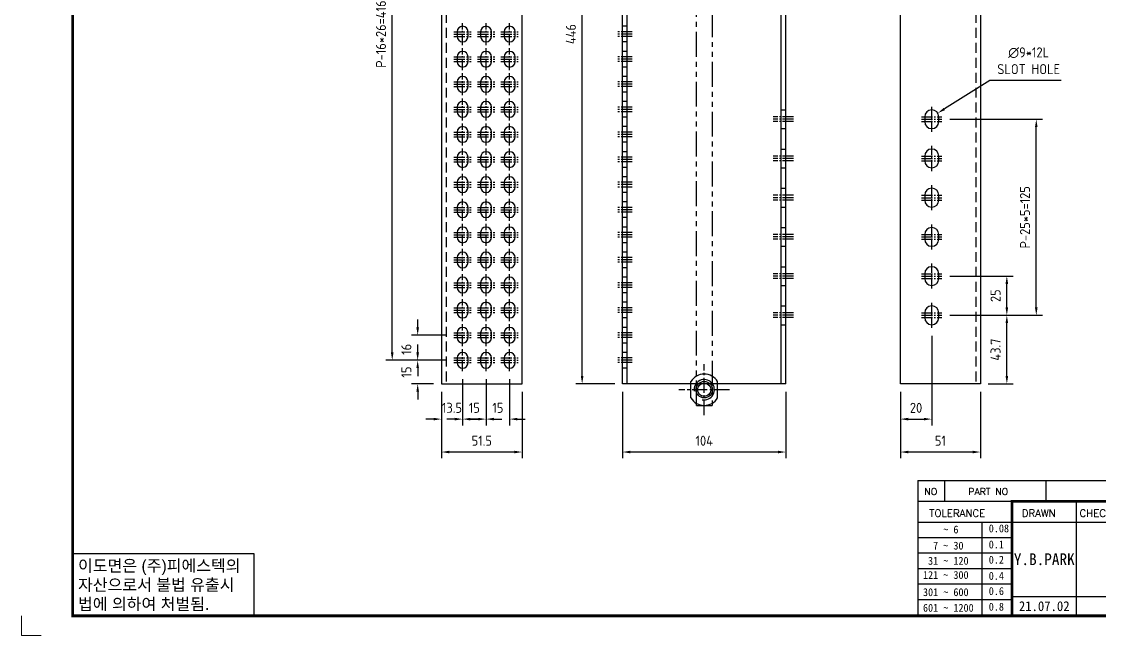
# Model space of a CAD drawing. Header units: millimetres. Extents: x 282 to 14566, y -4134 to 5341.
# Drawn here: x 9549 to 10236, y -365 to 27 of the extents above; entities that cross this region are included whole.
import ezdxf
from ezdxf.enums import TextEntityAlignment as Align

# ---------------------------------------------------------------- set-up
doc = ezdxf.new("R2010")
doc.units = ezdxf.units.MM
for name, pattern in [('CENTER1', [10, 7, -1, 1, -1]), ('CENTER2', [28.575, 19.05, -3.175, 3.175, -3.175]), ('HIDDEN', [9.525, 6.35, -3.175]), ('HIDDEN2', [4.7625, 3.175, -1.5875]), ('PHANTOM2', [31.75, 15.875, -3.175, 3.175, -3.175, 3.175, -3.175])]:
    doc.linetypes.add(name, pattern=pattern)
doc.layers.add('FORMAT-1', color=7, linetype='Continuous')
doc.styles.add('h1', font='')
doc.styles.add('HAN', font='')
doc.styles.add('RC', font='ROMANC.SHX')
doc.styles.get("Standard").update_dxf_attribs({"font": 'ISOCP.SHX', "bigfont": 'WHGTXT.SHX'})
doc.styles.get('h1').set_extended_font_data('New Gulim')
doc.styles.get('HAN').set_extended_font_data('GulimChe')
doc.dimstyles.new('PS-2', dxfattribs={"dimscale": 2, "dimtxt": 3.2, "dimasz": 2.5, "dimexe": 2, "dimexo": 2.5, "dimgap": 2, "dimtad": 1, "dimtoh": 1, "dimrnd": 0.05, "dimzin": 12, "dimdsep": 46, "dimtxsty": 'Standard', "dimcen": 0, "dimclrt": 2, "dimazin": 3, "dimtfac": 1, "dimtofl": 0, "dimtmove": 0, "dimatfit": 3, "dimfxl": 0, "dimtolj": 1, "dimtzin": 0, "dimarcsym": 0})

# ---------------------------------------------------------------- blocks, each defined once
blk = doc.blocks.new('*D1599')
at = {"color": 0, "lineweight": -2}
for p, q in [((9830.07, -201.35), (9830.07, -230.84)), ((9816.57, -209.35), (9816.57, -230.84)), ((9811.57, -226.84), (9806.57, -226.84)), ((9835.07, -226.84), (9840.07, -226.84))]:
    blk.add_line(p, q, dxfattribs=at)
at = {"color": 0}
for points in [[(9811.57, -226.01), (9811.57, -227.68), (9816.57, -226.84)], [(9835.07, -226.01), (9835.07, -227.68), (9830.07, -226.84)]]:
    blk.add_solid(points, dxfattribs=at)
at = {"layer": 'DEFPOINTS', "color": 0}
for p in [(9830.07, -196.35), (9816.57, -204.35), (9830.07, -226.84)]:
    blk.add_point(p, dxfattribs=at)
at = {"color": 2, "insert": (9823.32, -219.64), "char_height": 6.4, "attachment_point": 5}
blk.add_mtext('\\A1;13.5', dxfattribs=at)
blk = doc.blocks.new('*D1600')
at = {"color": 0, "lineweight": -2}
for p, q in [((9830.07, -201.35), (9830.07, -230.84)), ((9845.07, -201.35), (9845.07, -230.84)), ((9825.07, -226.84), (9820.07, -226.84)), ((9850.07, -226.84), (9855.07, -226.84))]:
    blk.add_line(p, q, dxfattribs=at)
at = {"color": 0}
for points in [[(9825.07, -226.01), (9825.07, -227.68), (9830.07, -226.84)], [(9850.07, -226.01), (9850.07, -227.68), (9845.07, -226.84)]]:
    blk.add_solid(points, dxfattribs=at)
at = {"layer": 'DEFPOINTS', "color": 0}
for p in [(9830.07, -196.35), (9845.07, -196.35), (9845.07, -226.84)]:
    blk.add_point(p, dxfattribs=at)
at = {"color": 2, "insert": (9837.57, -219.64), "char_height": 6.4, "attachment_point": 5}
blk.add_mtext('\\A1;15', dxfattribs=at)
blk = doc.blocks.new('*D1604')
at = {"color": 0, "lineweight": -2}
for p, q in [((9845.07, -201.35), (9845.07, -230.84)), ((9860.07, -201.35), (9860.07, -230.84)), ((9840.07, -226.84), (9835.07, -226.84)), ((9865.07, -226.84), (9870.07, -226.84))]:
    blk.add_line(p, q, dxfattribs=at)
at = {"color": 0}
for points in [[(9840.07, -226.01), (9840.07, -227.68), (9845.07, -226.84)], [(9865.07, -226.01), (9865.07, -227.68), (9860.07, -226.84)]]:
    blk.add_solid(points, dxfattribs=at)
at = {"layer": 'DEFPOINTS', "color": 0}
for p in [(9845.07, -196.35), (9860.07, -196.35), (9860.07, -226.84)]:
    blk.add_point(p, dxfattribs=at)
at = {"color": 2, "insert": (9852.57, -219.64), "char_height": 6.4, "attachment_point": 5}
blk.add_mtext('\\A1;15', dxfattribs=at)
blk = doc.blocks.new('*D1605')
at = {"color": 0, "lineweight": -2}
for p, q in [((9816.57, -209.35), (9816.57, -251.83)), ((9868.07, -209.35), (9868.07, -251.83)), ((9863.07, -247.83), (9821.57, -247.83))]:
    blk.add_line(p, q, dxfattribs=at)
at = {"color": 0}
for points in [[(9821.57, -246.99), (9821.57, -248.66), (9816.57, -247.83)], [(9863.07, -246.99), (9863.07, -248.66), (9868.07, -247.83)]]:
    blk.add_solid(points, dxfattribs=at)
at = {"layer": 'DEFPOINTS', "color": 0}
for p in [(9816.57, -204.35), (9868.07, -204.35), (9816.57, -247.83)]:
    blk.add_point(p, dxfattribs=at)
at = {"color": 2, "insert": (9842.32, -240.63), "char_height": 6.4, "attachment_point": 5}
blk.add_mtext('\\A1;51.5', dxfattribs=at)
blk = doc.blocks.new('*D1606')
at = {"color": 0, "lineweight": -2}
for p, q in [((9801.47, -184.35), (9801.47, -179.35)), ((9819.57, -189.35), (9797.47, -189.35)), ((9811.57, -204.35), (9797.47, -204.35)), ((9801.47, -209.35), (9801.47, -214.35))]:
    blk.add_line(p, q, dxfattribs=at)
at = {"color": 0}
for points in [[(9800.63, -184.35), (9802.3, -184.35), (9801.47, -189.35)], [(9800.63, -209.35), (9802.3, -209.35), (9801.47, -204.35)]]:
    blk.add_solid(points, dxfattribs=at)
at = {"layer": 'DEFPOINTS', "color": 0}
for p in [(9801.47, -189.35), (9824.57, -189.35), (9816.57, -204.35)]:
    blk.add_point(p, dxfattribs=at)
at = {"color": 2, "insert": (9794.27, -196.85), "char_height": 6.4, "attachment_point": 5, "rotation": 90}
blk.add_mtext('\\A1;15', dxfattribs=at)
blk = doc.blocks.new('*D1607')
at = {"color": 0, "lineweight": -2}
for p, q in [((9801.47, -168.35), (9801.47, -163.35)), ((9819.57, -173.35), (9797.47, -173.35)), ((9819.57, -189.35), (9797.47, -189.35)), ((9801.47, -194.35), (9801.47, -199.35))]:
    blk.add_line(p, q, dxfattribs=at)
at = {"color": 0}
for points in [[(9800.63, -168.35), (9802.3, -168.35), (9801.47, -173.35)], [(9800.63, -194.35), (9802.3, -194.35), (9801.47, -189.35)]]:
    blk.add_solid(points, dxfattribs=at)
at = {"layer": 'DEFPOINTS', "color": 0}
for p in [(9801.47, -173.35), (9824.57, -173.35), (9824.57, -189.35)]:
    blk.add_point(p, dxfattribs=at)
at = {"color": 2, "insert": (9794.27, -182.35), "char_height": 6.4, "attachment_point": 5, "rotation": 90}
blk.add_mtext('\\A1;16', dxfattribs=at)
blk = doc.blocks.new('*D1608')
at = {"color": 0, "lineweight": -2}
for p, q in [((9819.57, 226.65), (9781.25, 226.65)), ((9785.25, -184.35), (9785.25, 221.65)), ((9819.57, -189.35), (9781.25, -189.35))]:
    blk.add_line(p, q, dxfattribs=at)
at = {"color": 0}
for points in [[(9784.42, 221.65), (9786.09, 221.65), (9785.25, 226.65)], [(9784.42, -184.35), (9786.09, -184.35), (9785.25, -189.35)]]:
    blk.add_solid(points, dxfattribs=at)
at = {"layer": 'DEFPOINTS', "color": 0}
for p in [(9785.25, 226.65), (9824.57, 226.65), (9824.57, -189.35)]:
    blk.add_point(p, dxfattribs=at)
at = {"color": 2, "insert": (9778.05, 18.65), "char_height": 6.4, "attachment_point": 5, "rotation": 90}
blk.add_mtext('\\A1;P-16*26=416', dxfattribs=at)
blk = doc.blocks.new('*D1590')
at = {"color": 0, "lineweight": -2}
for p, q in [((9927.08, 241.65), (9902.28, 241.65)), ((9906.28, -199.35), (9906.28, 236.65)), ((9927.08, -204.35), (9902.28, -204.35))]:
    blk.add_line(p, q, dxfattribs=at)
at = {"color": 0}
for points in [[(9905.45, 236.65), (9907.12, 236.65), (9906.28, 241.65)], [(9905.45, -199.35), (9907.12, -199.35), (9906.28, -204.35)]]:
    blk.add_solid(points, dxfattribs=at)
at = {"layer": 'DEFPOINTS', "color": 0}
for p in [(9906.28, 241.65), (9932.08, 241.65), (9932.08, -204.35)]:
    blk.add_point(p, dxfattribs=at)
at = {"color": 2, "insert": (9899.08, 18.65), "char_height": 6.4, "attachment_point": 5, "rotation": 90}
blk.add_mtext('\\A1;446', dxfattribs=at)
blk = doc.blocks.new('*D1591')
at = {"color": 0, "lineweight": -2}
for p, q in [((9932.08, -209.35), (9932.08, -251.83)), ((10036.08, -209.35), (10036.08, -251.83)), ((10031.08, -247.83), (9937.08, -247.83))]:
    blk.add_line(p, q, dxfattribs=at)
at = {"color": 0}
for points in [[(9937.08, -246.99), (9937.08, -248.66), (9932.08, -247.83)], [(10031.08, -246.99), (10031.08, -248.66), (10036.08, -247.83)]]:
    blk.add_solid(points, dxfattribs=at)
at = {"layer": 'DEFPOINTS', "color": 0}
for p in [(9932.08, -204.35), (10036.08, -204.35), (9932.08, -247.83)]:
    blk.add_point(p, dxfattribs=at)
at = {"color": 2, "insert": (9984.08, -240.63), "char_height": 6.4, "attachment_point": 5}
blk.add_mtext('\\A1;104', dxfattribs=at)
blk = doc.blocks.new('*D1592')
at = {"color": 0, "lineweight": -2}
for p, q in [((10129.1, -173.65), (10129.1, -230.84)), ((10109.1, -209.35), (10109.1, -230.84)), ((10114.1, -226.84), (10124.1, -226.84))]:
    blk.add_line(p, q, dxfattribs=at)
at = {"color": 0}
for points in [[(10114.1, -226.01), (10114.1, -227.68), (10109.1, -226.84)], [(10124.1, -226.01), (10124.1, -227.68), (10129.1, -226.84)]]:
    blk.add_solid(points, dxfattribs=at)
at = {"layer": 'DEFPOINTS', "color": 0}
for p in [(10129.1, -168.65), (10109.1, -204.35), (10129.1, -226.84)]:
    blk.add_point(p, dxfattribs=at)
at = {"color": 2, "insert": (10119.1, -219.64), "char_height": 6.4, "attachment_point": 5}
blk.add_mtext('\\A1;20', dxfattribs=at)
blk = doc.blocks.new('*D1593')
at = {"color": 0, "lineweight": -2}
for p, q in [((10109.1, -209.35), (10109.1, -251.83)), ((10160.1, -209.35), (10160.1, -251.83)), ((10155.1, -247.83), (10114.1, -247.83))]:
    blk.add_line(p, q, dxfattribs=at)
at = {"color": 0}
for points in [[(10114.1, -246.99), (10114.1, -248.66), (10109.1, -247.83)], [(10155.1, -246.99), (10155.1, -248.66), (10160.1, -247.83)]]:
    blk.add_solid(points, dxfattribs=at)
at = {"layer": 'DEFPOINTS', "color": 0}
for p in [(10109.1, -204.35), (10160.1, -204.35), (10109.1, -247.83)]:
    blk.add_point(p, dxfattribs=at)
at = {"color": 2, "insert": (10134.6, -240.63), "char_height": 6.4, "attachment_point": 5}
blk.add_mtext('\\A1;51', dxfattribs=at)
blk = doc.blocks.new('*D1594')
at = {"color": 0, "lineweight": -2}
for p, q in [((10140.6, -160.65), (10180.96, -160.65)), ((10176.96, -199.35), (10176.96, -165.65)), ((10165.1, -204.35), (10180.96, -204.35))]:
    blk.add_line(p, q, dxfattribs=at)
at = {"color": 0}
for points in [[(10176.12, -165.65), (10177.79, -165.65), (10176.96, -160.65)], [(10176.12, -199.35), (10177.79, -199.35), (10176.96, -204.35)]]:
    blk.add_solid(points, dxfattribs=at)
at = {"layer": 'DEFPOINTS', "color": 0}
for p in [(10135.6, -160.65), (10176.96, -160.65), (10160.1, -204.35)]:
    blk.add_point(p, dxfattribs=at)
at = {"color": 2, "insert": (10169.76, -182.5), "char_height": 6.4, "attachment_point": 5, "rotation": 90}
blk.add_mtext('\\A1;43.7', dxfattribs=at)
blk = doc.blocks.new('*D1595')
at = {"color": 0, "lineweight": -2}
for p, q in [((10140.6, -135.65), (10180.96, -135.65)), ((10176.96, -155.65), (10176.96, -140.65)), ((10140.6, -160.65), (10180.96, -160.65))]:
    blk.add_line(p, q, dxfattribs=at)
at = {"color": 0}
for points in [[(10176.12, -140.65), (10177.79, -140.65), (10176.96, -135.65)], [(10176.12, -155.65), (10177.79, -155.65), (10176.96, -160.65)]]:
    blk.add_solid(points, dxfattribs=at)
at = {"layer": 'DEFPOINTS', "color": 0}
for p in [(10135.6, -135.65), (10176.96, -135.65), (10135.6, -160.65)]:
    blk.add_point(p, dxfattribs=at)
at = {"color": 2, "insert": (10169.75, -148.15), "char_height": 6.4, "attachment_point": 5, "rotation": 90}
blk.add_mtext('\\A1;25', dxfattribs=at)
blk = doc.blocks.new('*D1596')
at = {"color": 0, "lineweight": -2}
for p, q in [((10140.6, -35.65), (10199.72, -35.65)), ((10195.72, -155.65), (10195.72, -40.65)), ((10140.6, -160.65), (10199.72, -160.65))]:
    blk.add_line(p, q, dxfattribs=at)
at = {"color": 0}
for points in [[(10194.89, -40.65), (10196.55, -40.65), (10195.72, -35.65)], [(10194.89, -155.65), (10196.55, -155.65), (10195.72, -160.65)]]:
    blk.add_solid(points, dxfattribs=at)
at = {"layer": 'DEFPOINTS', "color": 0}
for p in [(10135.6, -35.65), (10195.72, -35.65), (10135.6, -160.65)]:
    blk.add_point(p, dxfattribs=at)
at = {"color": 2, "insert": (10188.52, -98.15), "char_height": 6.4, "attachment_point": 5, "rotation": 90}
blk.add_mtext('\\A1;P-25*5=125', dxfattribs=at)
blk = doc.blocks.new('*D1598')
at = {"color": 0, "lineweight": -2}
for p, q in [((10166.1, -10.9), (10137.14, -29.09)), ((10211.61, -10.9), (10166.1, -10.9))]:
    blk.add_line(p, q, dxfattribs=at)
at = {"color": 0}
blk.add_solid([(10136.7, -28.39), (10137.58, -29.8), (10132.91, -31.75)], dxfattribs=at)
at = {"layer": 'DEFPOINTS', "color": 0}
for p in [(10132.91, -31.75), (10125.29, -36.54)]:
    blk.add_point(p, dxfattribs=at)
at = {"color": 2, "insert": (10190.85, 1.64), "char_height": 6.4, "attachment_point": 5}
blk.add_mtext('\\A1;∅9*12L\\PSLOT HOLE', dxfattribs=at)
blk = doc.blocks.new('A$C32CE337D')
at = {"color": 1, "linetype": 'CENTER2', "ltscale": 0.5}
for p, q in [((-49.51, -8.44), (-49.51, 24)), ((-33.29, 7.78), (-65.73, 7.78))]:
    blk.add_line(p, q, dxfattribs=at)
at = {"color": 1}
for p, q in [((-58.01, 2.51), (-58.01, 13.05)), ((-41.01, 2.51), (-41.01, 13.05))]:
    blk.add_line(p, q, dxfattribs=at)
at = {"color": 3}
blk.add_circle((-49.51, 7.78), 5.25, dxfattribs=at)
at = {"color": 1}
blk.add_circle((-49.51, 7.78), 4.25, dxfattribs=at)
for start, end in [(31.78833, 148.21167), (211.78833, 328.21167)]:
    blk.add_arc((-49.51, 7.78), 10, start, end, dxfattribs=at)
blk.add_arc((-49.51, 7.78), 6.5, 258.38511, 188.78804)
blk = doc.blocks.new('t3')
for p, q in [((0, 15.88), (46.25, 15.88)), ((0, 15.88), (0, 0)), ((46.25, 15.88), (46.25, 0)), ((0, 0), (46.25, 0))]:
    blk.add_line(p, q)
at = {"color": 1, "style": 'h1'}
for s, p in [('이도면은 (주)피에스텍의', (1.4, 11.29)), ('자산으로서 불법 유출시', (1.4, 6.41)), ('법에 의하여 처벌됨.', (1.4, 1.52))]:
    blk.add_text(s, height=3, dxfattribs=at).set_placement(p)
blk = doc.blocks.new('format-3')
at = {"color": 180}
for p, q in [((228.5, 39.49), (228.5, 5)), ((228.5, 39.49), (414.5, 39.49)), ((235.29, 39.49), (235.29, 34.21)), ((261.24, 34.21), (261.24, 39.49)), ((228.5, 34.21), (252.48, 34.21)), ((268.96, 5), (268.96, 34.21)), ((228.5, 28.93), (252.48, 28.93)), ((244.89, 5.23), (244.89, 28.93)), ((252.48, 28.93), (414.5, 28.93)), ((228.5, 24.98), (252.48, 24.98)), ((228.5, 21.03), (252.48, 21.03)), ((228.5, 17.08), (252.48, 17.08)), ((228.5, 13.13), (252.48, 13.13)), ((228.5, 9.18), (252.48, 9.18)), ((252.48, 9.95), (301.94, 9.95))]:
    blk.add_line(p, q, dxfattribs=at)
at = {"color": 3, "lineweight": 9}
for p in [(0, 5), (5, 0)]:
    blk.add_line(p, (0, 0), dxfattribs=at)
at = {"const_width": 0.7}
blk.add_lwpolyline([(252.48, 5), (252.48, 34.21), (414.5, 34.21)], dxfattribs=at)
at = {"layer": 'FORMAT-1', "const_width": 0.7}
blk.add_lwpolyline([(13, 5), (13, 286.3), (414.5, 286.3), (414.5, 5)], close=True, dxfattribs=at)
blk.add_blockref('t3', (13, 5))
at = {"color": 2}
for s, height, style, p in [('NO', 1.742, 'RC', (230.16, 35.83)), ('PART NO', 1.742, 'RC', (241.36, 35.83)), (' TOLERANCE', 1.9, 'RC', (230.11, 30.22)), ('DRAWN', 1.9, 'RC', (255, 30.22)), ('CHECKED', 1.9, 'RC', (269.71, 30.22)), ('    ~ 6', 2, 'HAN', (229.8, 26.03)), ('0.08', 2, 'HAN', (246.57, 26.31)), ('  7 ~ 30', 2, 'HAN', (229.8, 21.91)), ('0.1', 2, 'HAN', (246.57, 22.2)), (' 31 ~ 120', 2, 'HAN', (229.8, 18.04)), ('0.2', 2, 'HAN', (246.57, 18.32)), ('121 ~ 300', 2, 'HAN', (229.8, 14.42)), ('0.4', 2, 'HAN', (246.57, 14.2)), ('301 ~ 600', 2, 'HAN', (229.8, 10.04)), ('0.6', 2, 'HAN', (246.57, 10.32)), ('0.8', 2, 'HAN', (246.57, 6.33)), ('601 ~ 1200', 2, 'HAN', (229.8, 6.05))]:
    blk.add_text(s, height=height, dxfattribs=dict(at, style=style)).set_placement(p)
at = {"style": 'HAN'}
for tag, height, p in [('MODEL-NAME', 3, (386.1, 31.53)), ('SCALE', 2.7, (320.81, 26.29)), ('PART-NAME', 3, (386.1, 26.29)), ('PART-NO', 3, (386.1, 21.01)), ('DRA-BY', 3, (260.72, 19.44)), ('CH-BY', 3, (277.21, 19.44)), ('APP-BY', 3, (293.7, 19.44)), ('관련업체', 3, (333.52, 9.26)), ('DRA-DATE', 2.5, (260.72, 7.47)), ('CH-DATE', 2.5, (277.21, 7.47)), ('APP-DATE', 2.5, (293.7, 7.47))]:
    blk.add_attdef(tag, text='', height=height, dxfattribs=at).set_placement(p, align=Align.MIDDLE_CENTER)

msp = doc.modelspace()

# ---------------------------------------------------------------- linework, layer by layer
at = {"linetype": 'PHANTOM2'}
for p, q in [((9979.081, -218.096), (9979.081, 254.904)), ((9989.081, 254.904), (9989.081, -218.096)), ((9979.081, -218.096), (9989.081, -218.096))]:
    msp.add_line(p, q, dxfattribs=at)
at = {"color": 2, "linetype": 'HIDDEN'}
for p, q in [((9819.567, 241.654), (9819.567, -204.346)), ((10157.096, 241.654), (10157.096, -204.346))]:
    msp.add_line(p, q, dxfattribs=at)
at = {"color": 1}
for p, q in [((9935.081, -204.346), (9935.081, 241.654)), ((10033.081, -204.346), (10033.081, 241.654))]:
    msp.add_line(p, q, dxfattribs=at)
at = {"color": 1, "linetype": 'CENTER1'}
for p, q in [((9830.067, 11.654), (9830.067, 25.654)), ((9845.067, 11.654), (9845.067, 25.654)), ((9860.067, 11.654), (9860.067, 25.654)), ((9824.567, 20.154), (9835.567, 20.154)), ((9824.567, 18.654), (9835.567, 18.654)), ((9824.567, 17.154), (9835.567, 17.154)), ((9839.567, 20.154), (9850.567, 20.154)), ((9839.567, 18.654), (9850.567, 18.654)), ((9839.567, 17.154), (9850.567, 17.154)), ((9854.567, 20.154), (9865.567, 20.154)), ((9854.567, 18.654), (9865.567, 18.654)), ((9854.567, 17.154), (9865.567, 17.154)), ((9938.081, 20.154), (9929.081, 20.154)), ((9938.081, 18.654), (9929.081, 18.654)), ((9938.081, 17.154), (9929.081, 17.154)), ((9830.067, -4.346), (9830.067, 9.654)), ((9845.067, -4.346), (9845.067, 9.654)), ((9860.067, -4.346), (9860.067, 9.654)), ((9824.567, 4.154), (9835.567, 4.154)), ((9824.567, 2.654), (9835.567, 2.654)), ((9824.567, 1.154), (9835.567, 1.154)), ((9839.567, 4.154), (9850.567, 4.154)), ((9839.567, 2.654), (9850.567, 2.654)), ((9839.567, 1.154), (9850.567, 1.154)), ((9854.567, 4.154), (9865.567, 4.154)), ((9854.567, 2.654), (9865.567, 2.654)), ((9854.567, 1.154), (9865.567, 1.154)), ((9938.081, 4.154), (9929.081, 4.154)), ((9938.081, 2.654), (9929.081, 2.654)), ((9938.081, 1.154), (9929.081, 1.154)), ((9830.067, -20.346), (9830.067, -6.346)), ((9845.067, -20.346), (9845.067, -6.346)), ((9860.067, -20.346), (9860.067, -6.346)), ((9824.567, -11.846), (9835.567, -11.846)), ((9824.567, -13.346), (9835.567, -13.346)), ((9839.567, -11.846), (9850.567, -11.846)), ((9839.567, -13.346), (9850.567, -13.346)), ((9854.567, -11.846), (9865.567, -11.846)), ((9854.567, -13.346), (9865.567, -13.346)), ((9938.081, -11.846), (9929.081, -11.846)), ((9938.081, -13.346), (9929.081, -13.346)), ((9824.567, -14.846), (9835.567, -14.846)), ((9839.567, -14.846), (9850.567, -14.846)), ((9854.567, -14.846), (9865.567, -14.846)), ((9938.081, -14.846), (9929.081, -14.846)), ((9830.067, -36.346), (9830.067, -22.346)), ((9845.067, -36.346), (9845.067, -22.346)), ((9860.067, -36.346), (9860.067, -22.346)), ((9824.567, -27.846), (9835.567, -27.846)), ((9824.567, -29.346), (9835.567, -29.346)), ((9824.567, -30.846), (9835.567, -30.846)), ((9839.567, -27.846), (9850.567, -27.846)), ((9839.567, -29.346), (9850.567, -29.346)), ((9839.567, -30.846), (9850.567, -30.846)), ((9854.567, -27.846), (9865.567, -27.846)), ((9854.567, -29.346), (9865.567, -29.346)), ((9854.567, -30.846), (9865.567, -30.846)), ((9938.081, -27.846), (9929.081, -27.846)), ((9938.081, -29.346), (9929.081, -29.346)), ((9938.081, -30.846), (9929.081, -30.846)), ((10041.081, -34.146), (10028.081, -34.146)), ((10122.596, -34.146), (10135.596, -34.146)), ((10129.096, -43.646), (10129.096, -27.646)), ((9830.067, -52.346), (9830.067, -38.346)), ((9845.067, -52.346), (9845.067, -38.346)), ((9860.067, -52.346), (9860.067, -38.346)), ((10041.081, -35.646), (10028.081, -35.646)), ((10041.081, -37.146), (10028.081, -37.146)), ((10122.596, -35.646), (10135.596, -35.646)), ((10122.596, -37.146), (10135.596, -37.146)), ((9824.567, -43.846), (9835.567, -43.846)), ((9824.567, -45.346), (9835.567, -45.346)), ((9824.567, -46.846), (9835.567, -46.846)), ((9839.567, -43.846), (9850.567, -43.846)), ((9839.567, -45.346), (9850.567, -45.346)), ((9839.567, -46.846), (9850.567, -46.846)), ((9854.567, -43.846), (9865.567, -43.846)), ((9854.567, -45.346), (9865.567, -45.346)), ((9854.567, -46.846), (9865.567, -46.846)), ((9938.081, -43.846), (9929.081, -43.846)), ((9938.081, -45.346), (9929.081, -45.346)), ((9938.081, -46.846), (9929.081, -46.846)), ((9830.067, -68.346), (9830.067, -54.346)), ((9845.067, -68.346), (9845.067, -54.346)), ((9860.067, -68.346), (9860.067, -54.346)), ((10129.096, -68.646), (10129.096, -52.646)), ((9824.567, -59.846), (9835.567, -59.846)), ((9824.567, -61.346), (9835.567, -61.346)), ((9839.567, -59.846), (9850.567, -59.846)), ((9839.567, -61.346), (9850.567, -61.346)), ((9854.567, -59.846), (9865.567, -59.846)), ((9854.567, -61.346), (9865.567, -61.346)), ((9938.081, -59.846), (9929.081, -59.846)), ((9938.081, -61.346), (9929.081, -61.346)), ((10041.081, -59.146), (10028.081, -59.146)), ((10041.081, -60.646), (10028.081, -60.646)), ((10122.596, -59.146), (10135.596, -59.146)), ((10122.596, -60.646), (10135.596, -60.646)), ((9824.567, -62.846), (9835.567, -62.846)), ((9839.567, -62.846), (9850.567, -62.846)), ((9854.567, -62.846), (9865.567, -62.846)), ((9938.081, -62.846), (9929.081, -62.846)), ((10041.081, -62.146), (10028.081, -62.146)), ((10122.596, -62.146), (10135.596, -62.146)), ((9830.067, -84.346), (9830.067, -70.346)), ((9845.067, -84.346), (9845.067, -70.346)), ((9860.067, -84.346), (9860.067, -70.346)), ((9824.567, -75.846), (9835.567, -75.846)), ((9824.567, -77.346), (9835.567, -77.346)), ((9824.567, -78.846), (9835.567, -78.846)), ((9839.567, -75.846), (9850.567, -75.846)), ((9839.567, -77.346), (9850.567, -77.346)), ((9839.567, -78.846), (9850.567, -78.846)), ((9854.567, -75.846), (9865.567, -75.846)), ((9854.567, -77.346), (9865.567, -77.346)), ((9854.567, -78.846), (9865.567, -78.846)), ((9938.081, -75.846), (9929.081, -75.846)), ((9938.081, -77.346), (9929.081, -77.346)), ((9938.081, -78.846), (9929.081, -78.846)), ((10129.096, -93.646), (10129.096, -77.646)), ((9830.067, -100.346), (9830.067, -86.346)), ((9845.067, -100.346), (9845.067, -86.346)), ((9860.067, -100.346), (9860.067, -86.346)), ((10041.081, -84.146), (10028.081, -84.146)), ((10041.081, -85.646), (10028.081, -85.646)), ((10041.081, -87.146), (10028.081, -87.146)), ((10122.596, -84.146), (10135.596, -84.146)), ((10122.596, -85.646), (10135.596, -85.646)), ((10122.596, -87.146), (10135.596, -87.146)), ((9824.567, -91.846), (9835.567, -91.846)), ((9824.567, -93.346), (9835.567, -93.346)), ((9824.567, -94.846), (9835.567, -94.846)), ((9839.567, -91.846), (9850.567, -91.846)), ((9839.567, -93.346), (9850.567, -93.346)), ((9839.567, -94.846), (9850.567, -94.846)), ((9854.567, -91.846), (9865.567, -91.846)), ((9854.567, -93.346), (9865.567, -93.346)), ((9854.567, -94.846), (9865.567, -94.846)), ((9938.081, -91.846), (9929.081, -91.846)), ((9938.081, -93.346), (9929.081, -93.346)), ((9938.081, -94.846), (9929.081, -94.846)), ((9830.067, -116.346), (9830.067, -102.346)), ((9845.067, -116.346), (9845.067, -102.346)), ((9860.067, -116.346), (9860.067, -102.346)), ((10129.096, -118.646), (10129.096, -102.646)), ((9824.567, -107.846), (9835.567, -107.846)), ((9824.567, -109.346), (9835.567, -109.346)), ((9839.567, -107.846), (9850.567, -107.846)), ((9839.567, -109.346), (9850.567, -109.346)), ((9854.567, -107.846), (9865.567, -107.846)), ((9854.567, -109.346), (9865.567, -109.346)), ((9938.081, -107.846), (9929.081, -107.846)), ((9938.081, -109.346), (9929.081, -109.346)), ((10041.081, -109.146), (10028.081, -109.146)), ((10122.596, -109.146), (10135.596, -109.146)), ((9824.567, -110.846), (9835.567, -110.846)), ((9839.567, -110.846), (9850.567, -110.846)), ((9854.567, -110.846), (9865.567, -110.846)), ((9938.081, -110.846), (9929.081, -110.846)), ((10041.081, -110.646), (10028.081, -110.646)), ((10041.081, -112.146), (10028.081, -112.146)), ((10122.596, -110.646), (10135.596, -110.646)), ((10122.596, -112.146), (10135.596, -112.146)), ((9830.067, -132.346), (9830.067, -118.346)), ((9845.067, -132.346), (9845.067, -118.346)), ((9860.067, -132.346), (9860.067, -118.346)), ((9824.567, -123.846), (9835.567, -123.846)), ((9824.567, -125.346), (9835.567, -125.346)), ((9824.567, -126.846), (9835.567, -126.846)), ((9839.567, -123.846), (9850.567, -123.846)), ((9839.567, -125.346), (9850.567, -125.346)), ((9839.567, -126.846), (9850.567, -126.846)), ((9854.567, -123.846), (9865.567, -123.846)), ((9854.567, -125.346), (9865.567, -125.346)), ((9854.567, -126.846), (9865.567, -126.846)), ((9938.081, -123.846), (9929.081, -123.846)), ((9938.081, -125.346), (9929.081, -125.346)), ((9938.081, -126.846), (9929.081, -126.846)), ((10129.096, -143.646), (10129.096, -127.646)), ((9830.067, -148.346), (9830.067, -134.346)), ((9845.067, -148.346), (9845.067, -134.346)), ((9860.067, -148.346), (9860.067, -134.346)), ((10041.081, -134.146), (10028.081, -134.146)), ((10041.081, -135.646), (10028.081, -135.646)), ((10041.081, -137.146), (10028.081, -137.146)), ((10122.596, -134.146), (10135.596, -134.146)), ((10122.596, -135.646), (10135.596, -135.646)), ((10122.596, -137.146), (10135.596, -137.146)), ((9824.567, -139.846), (9835.567, -139.846)), ((9824.567, -141.346), (9835.567, -141.346)), ((9824.567, -142.846), (9835.567, -142.846)), ((9839.567, -139.846), (9850.567, -139.846)), ((9839.567, -141.346), (9850.567, -141.346)), ((9839.567, -142.846), (9850.567, -142.846)), ((9854.567, -139.846), (9865.567, -139.846)), ((9854.567, -141.346), (9865.567, -141.346)), ((9854.567, -142.846), (9865.567, -142.846)), ((9938.081, -139.846), (9929.081, -139.846)), ((9938.081, -141.346), (9929.081, -141.346)), ((9938.081, -142.846), (9929.081, -142.846)), ((9830.067, -164.346), (9830.067, -150.346)), ((9845.067, -164.346), (9845.067, -150.346)), ((9860.067, -164.346), (9860.067, -150.346)), ((9824.567, -155.846), (9835.567, -155.846)), ((9824.567, -157.346), (9835.567, -157.346)), ((9839.567, -155.846), (9850.567, -155.846)), ((9839.567, -157.346), (9850.567, -157.346)), ((9854.567, -155.846), (9865.567, -155.846)), ((9854.567, -157.346), (9865.567, -157.346)), ((9938.081, -155.846), (9929.081, -155.846)), ((9938.081, -157.346), (9929.081, -157.346)), ((10129.096, -168.646), (10129.096, -152.646)), ((9824.567, -158.846), (9835.567, -158.846)), ((9839.567, -158.846), (9850.567, -158.846)), ((9854.567, -158.846), (9865.567, -158.846)), ((9938.081, -158.846), (9929.081, -158.846)), ((10041.081, -159.146), (10028.081, -159.146)), ((10041.081, -160.646), (10028.081, -160.646)), ((10041.081, -162.146), (10028.081, -162.146)), ((10122.596, -159.146), (10135.596, -159.146)), ((10122.596, -160.646), (10135.596, -160.646)), ((10122.596, -162.146), (10135.596, -162.146)), ((9830.067, -180.346), (9830.067, -166.346)), ((9845.067, -180.346), (9845.067, -166.346)), ((9860.067, -180.346), (9860.067, -166.346)), ((9824.567, -171.846), (9835.567, -171.846)), ((9824.567, -173.346), (9835.567, -173.346)), ((9824.567, -174.846), (9835.567, -174.846)), ((9839.567, -171.846), (9850.567, -171.846)), ((9839.567, -173.346), (9850.567, -173.346)), ((9839.567, -174.846), (9850.567, -174.846)), ((9854.567, -171.846), (9865.567, -171.846)), ((9854.567, -173.346), (9865.567, -173.346)), ((9854.567, -174.846), (9865.567, -174.846)), ((9938.081, -171.846), (9929.081, -171.846)), ((9938.081, -173.346), (9929.081, -173.346)), ((9938.081, -174.846), (9929.081, -174.846)), ((9830.067, -196.346), (9830.067, -182.346)), ((9845.067, -196.346), (9845.067, -182.346)), ((9860.067, -196.346), (9860.067, -182.346)), ((9824.567, -187.846), (9835.567, -187.846)), ((9824.567, -189.346), (9835.567, -189.346)), ((9824.567, -190.846), (9835.567, -190.846)), ((9839.567, -187.846), (9850.567, -187.846)), ((9839.567, -189.346), (9850.567, -189.346)), ((9839.567, -190.846), (9850.567, -190.846)), ((9854.567, -187.846), (9865.567, -187.846)), ((9854.567, -189.346), (9865.567, -189.346)), ((9854.567, -190.846), (9865.567, -190.846)), ((9938.081, -187.846), (9929.081, -187.846)), ((9938.081, -189.346), (9929.081, -189.346)), ((9938.081, -190.846), (9929.081, -190.846))]:
    msp.add_line(p, q, dxfattribs=at)
at = {"color": 2, "linetype": 'HIDDEN2'}
for p, q in [((9935.081, 23.654), (9932.081, 23.654)), ((9935.081, 13.654), (9932.081, 13.654)), ((9935.081, 7.654), (9932.081, 7.654)), ((9935.081, -2.346), (9932.081, -2.346)), ((9935.081, -8.346), (9932.081, -8.346)), ((9935.081, -18.346), (9932.081, -18.346)), ((9935.081, -24.346), (9932.081, -24.346)), ((9935.081, -34.346), (9932.081, -34.346)), ((10033.081, -29.646), (10036.081, -29.646)), ((9935.081, -40.346), (9932.081, -40.346)), ((10033.081, -41.646), (10036.081, -41.646)), ((9935.081, -50.346), (9932.081, -50.346)), ((10033.081, -54.646), (10036.081, -54.646)), ((9935.081, -56.346), (9932.081, -56.346)), ((9935.081, -66.346), (9932.081, -66.346)), ((10033.081, -66.646), (10036.081, -66.646)), ((9935.081, -72.346), (9932.081, -72.346)), ((9935.081, -82.346), (9932.081, -82.346)), ((10033.081, -79.646), (10036.081, -79.646)), ((9935.081, -88.346), (9932.081, -88.346)), ((10033.081, -91.646), (10036.081, -91.646)), ((9935.081, -98.346), (9932.081, -98.346)), ((9935.081, -104.346), (9932.081, -104.346)), ((10033.081, -104.646), (10036.081, -104.646)), ((9935.081, -114.346), (9932.081, -114.346)), ((10033.081, -116.646), (10036.081, -116.646)), ((9935.081, -120.346), (9932.081, -120.346)), ((9935.081, -130.346), (9932.081, -130.346)), ((10033.081, -129.646), (10036.081, -129.646)), ((9935.081, -136.346), (9932.081, -136.346)), ((10033.081, -141.646), (10036.081, -141.646)), ((9935.081, -146.346), (9932.081, -146.346)), ((9935.081, -152.346), (9932.081, -152.346)), ((10033.081, -154.646), (10036.081, -154.646)), ((9935.081, -162.346), (9932.081, -162.346)), ((9935.081, -168.346), (9932.081, -168.346)), ((10033.081, -166.646), (10036.081, -166.646)), ((9935.081, -178.346), (9932.081, -178.346)), ((9935.081, -184.346), (9932.081, -184.346)), ((9935.081, -194.346), (9932.081, -194.346))]:
    msp.add_line(p, q, dxfattribs=at)
at = {"color": 1}
for points in [[(9868.067, 241.654), (9816.567, 241.654), (9816.567, -204.346), (9868.067, -204.346)], [(10109.096, 241.654), (10160.096, 241.654), (10160.096, -204.346), (10109.096, -204.346)]]:
    msp.add_lwpolyline(points, close=True, dxfattribs=at)
for points in [[(10036.081, -204.346), (9932.081, -204.346), (9932.081, 241.654), (10036.081, 241.654)], [(10036.081, -204.346), (10036.081, 241.654)]]:
    msp.add_lwpolyline(points, dxfattribs=at)
for points in [[(9833.567, 17.154), (9833.567, 20.154, 1), (9826.567, 20.154), (9826.567, 17.154, 1)], [(9848.567, 17.154), (9848.567, 20.154, 1), (9841.567, 20.154), (9841.567, 17.154, 1)], [(9863.567, 17.154), (9863.567, 20.154, 1), (9856.567, 20.154), (9856.567, 17.154, 1)], [(9833.567, 1.154), (9833.567, 4.154, 1), (9826.567, 4.154), (9826.567, 1.154, 1)], [(9848.567, 1.154), (9848.567, 4.154, 1), (9841.567, 4.154), (9841.567, 1.154, 1)], [(9863.567, 1.154), (9863.567, 4.154, 1), (9856.567, 4.154), (9856.567, 1.154, 1)], [(9833.567, -14.846), (9833.567, -11.846, 1), (9826.567, -11.846), (9826.567, -14.846, 1)], [(9848.567, -14.846), (9848.567, -11.846, 1), (9841.567, -11.846), (9841.567, -14.846, 1)], [(9863.567, -14.846), (9863.567, -11.846, 1), (9856.567, -11.846), (9856.567, -14.846, 1)], [(9833.567, -30.846), (9833.567, -27.846, 1), (9826.567, -27.846), (9826.567, -30.846, 1)], [(9848.567, -30.846), (9848.567, -27.846, 1), (9841.567, -27.846), (9841.567, -30.846, 1)], [(9863.567, -30.846), (9863.567, -27.846, 1), (9856.567, -27.846), (9856.567, -30.846, 1)], [(10124.596, -34.146), (10124.596, -37.146, 1), (10133.596, -37.146), (10133.596, -34.146, 1)], [(9833.567, -46.846), (9833.567, -43.846, 1), (9826.567, -43.846), (9826.567, -46.846, 1)], [(9848.567, -46.846), (9848.567, -43.846, 1), (9841.567, -43.846), (9841.567, -46.846, 1)], [(9863.567, -46.846), (9863.567, -43.846, 1), (9856.567, -43.846), (9856.567, -46.846, 1)], [(10124.596, -59.146), (10124.596, -62.146, 1), (10133.596, -62.146), (10133.596, -59.146, 1)], [(9833.567, -62.846), (9833.567, -59.846, 1), (9826.567, -59.846), (9826.567, -62.846, 1)], [(9848.567, -62.846), (9848.567, -59.846, 1), (9841.567, -59.846), (9841.567, -62.846, 1)], [(9863.567, -62.846), (9863.567, -59.846, 1), (9856.567, -59.846), (9856.567, -62.846, 1)], [(9833.567, -78.846), (9833.567, -75.846, 1), (9826.567, -75.846), (9826.567, -78.846, 1)], [(9848.567, -78.846), (9848.567, -75.846, 1), (9841.567, -75.846), (9841.567, -78.846, 1)], [(9863.567, -78.846), (9863.567, -75.846, 1), (9856.567, -75.846), (9856.567, -78.846, 1)], [(10124.596, -84.146), (10124.596, -87.146, 1), (10133.596, -87.146), (10133.596, -84.146, 1)], [(9833.567, -94.846), (9833.567, -91.846, 1), (9826.567, -91.846), (9826.567, -94.846, 1)], [(9848.567, -94.846), (9848.567, -91.846, 1), (9841.567, -91.846), (9841.567, -94.846, 1)], [(9863.567, -94.846), (9863.567, -91.846, 1), (9856.567, -91.846), (9856.567, -94.846, 1)], [(9833.567, -110.846), (9833.567, -107.846, 1), (9826.567, -107.846), (9826.567, -110.846, 1)], [(9848.567, -110.846), (9848.567, -107.846, 1), (9841.567, -107.846), (9841.567, -110.846, 1)], [(9863.567, -110.846), (9863.567, -107.846, 1), (9856.567, -107.846), (9856.567, -110.846, 1)], [(10124.596, -109.146), (10124.596, -112.146, 1), (10133.596, -112.146), (10133.596, -109.146, 1)], [(9833.567, -126.846), (9833.567, -123.846, 1), (9826.567, -123.846), (9826.567, -126.846, 1)], [(9848.567, -126.846), (9848.567, -123.846, 1), (9841.567, -123.846), (9841.567, -126.846, 1)], [(9863.567, -126.846), (9863.567, -123.846, 1), (9856.567, -123.846), (9856.567, -126.846, 1)], [(10124.596, -134.146), (10124.596, -137.146, 1), (10133.596, -137.146), (10133.596, -134.146, 1)], [(9833.567, -142.846), (9833.567, -139.846, 1), (9826.567, -139.846), (9826.567, -142.846, 1)], [(9848.567, -142.846), (9848.567, -139.846, 1), (9841.567, -139.846), (9841.567, -142.846, 1)], [(9863.567, -142.846), (9863.567, -139.846, 1), (9856.567, -139.846), (9856.567, -142.846, 1)], [(9833.567, -158.846), (9833.567, -155.846, 1), (9826.567, -155.846), (9826.567, -158.846, 1)], [(9848.567, -158.846), (9848.567, -155.846, 1), (9841.567, -155.846), (9841.567, -158.846, 1)], [(9863.567, -158.846), (9863.567, -155.846, 1), (9856.567, -155.846), (9856.567, -158.846, 1)], [(10124.596, -159.146), (10124.596, -162.146, 1), (10133.596, -162.146), (10133.596, -159.146, 1)], [(9833.567, -174.846), (9833.567, -171.846, 1), (9826.567, -171.846), (9826.567, -174.846, 1)], [(9848.567, -174.846), (9848.567, -171.846, 1), (9841.567, -171.846), (9841.567, -174.846, 1)], [(9863.567, -174.846), (9863.567, -171.846, 1), (9856.567, -171.846), (9856.567, -174.846, 1)], [(9833.567, -190.846), (9833.567, -187.846, 1), (9826.567, -187.846), (9826.567, -190.846, 1)], [(9848.567, -190.846), (9848.567, -187.846, 1), (9841.567, -187.846), (9841.567, -190.846, 1)], [(9863.567, -190.846), (9863.567, -187.846, 1), (9856.567, -187.846), (9856.567, -190.846, 1)]]:
    msp.add_lwpolyline(points, format="xyb", close=True, dxfattribs=at)

# ---------------------------------------------------------------- block references
ref = msp.add_blockref('format-3', (9549.004, -364.78), dxfattribs=dict(xscale=2.5, yscale=2.5, zscale=2.5))
ref.add_attrib('DRA-DATE', '21.07.02', dxfattribs={"height": 6.25, "style": 'HAN'}).set_placement((10200.804, -346.093), align=Align.MIDDLE_CENTER)
ref.add_attrib('DRA-BY', 'Y.B.PARK', dxfattribs={"height": 7.5, "style": 'HAN'}).set_placement((10200.804, -316.175), align=Align.MIDDLE_CENTER)
msp.add_blockref('A$C32CE337D', (10033.592, -215.874))

# ---------------------------------------------------------------- dimensions: what is measured, and where the dimension line sits
for base, p1, p2, picture, middle in [((9906.285, 241.654), (9932.081, -204.346), (9932.081, 241.654), '*D1590', (9899.085, 18.654)), ((10176.956, -135.646), (10135.596, -160.646), (10135.596, -135.646), '*D1595', (10169.755, -148.146)), ((10176.956, -160.646), (10160.096, -204.346), (10135.596, -160.646), '*D1594', (10169.756, -182.496)), ((9801.467, -189.346), (9816.567, -204.346), (9824.567, -189.346), '*D1606', (9794.267, -196.846))]:
    dim = msp.add_linear_dim(base=base, p1=p1, p2=p2, angle=90, dimstyle='PS-2')
    dim.commit()
    dim.dimension.update_dxf_attribs({"geometry": picture, "text_midpoint": middle})
for base, p1, p2, text, picture, middle in [((9785.253, 226.654), (9824.567, -189.346), (9824.567, 226.654), 'P-16*26=<>', '*D1608', (9778.052, 18.654)), ((10195.721, -35.646), (10135.596, -160.646), (10135.596, -35.646), 'P-25*5=<>', '*D1596', (10188.52, -98.146))]:
    dim = msp.add_linear_dim(base=base, p1=p1, p2=p2, angle=90, text=text, dimstyle='PS-2')
    dim.commit()
    dim.dimension.update_dxf_attribs({"geometry": picture, "text_midpoint": middle})
dim = msp.add_diameter_dim_2p(p1=(10125.286, -36.54), p2=(10132.907, -31.752), text='<>*12L\\PSLOT HOLE', dimstyle='PS-2')
dim.commit()
dim.dimension.update_dxf_attribs({"geometry": '*D1598', "text_midpoint": (10190.854, -10.898), "dimtype": 163})
dim = msp.add_linear_dim(base=(9801.467, -173.346), p1=(9824.567, -189.346), p2=(9824.567, -173.346), angle=90, dimstyle='PS-2', override={"dimtmove": 1})
dim.commit()
dim.dimension.update_dxf_attribs({"geometry": '*D1607', "text_midpoint": (9801.467, -182.346), "dimtype": 160})
for base, p1, p2, picture, middle in [((10129.096, -226.845), (10109.096, -204.346), (10129.096, -168.646), '*D1592', (10119.096, -219.644)), ((9816.567, -247.828), (9868.067, -204.346), (9816.567, -204.346), '*D1605', (9842.317, -240.628)), ((9932.081, -247.828), (10036.081, -204.346), (9932.081, -204.346), '*D1591', (9984.081, -240.628)), ((10109.096, -247.828), (10160.096, -204.346), (10109.096, -204.346), '*D1593', (10134.596, -240.628))]:
    dim = msp.add_linear_dim(base=base, p1=p1, p2=p2, dimstyle='PS-2')
    dim.commit()
    dim.dimension.update_dxf_attribs({"geometry": picture, "text_midpoint": middle})
dim = msp.add_linear_dim(base=(9830.067, -226.845), p1=(9816.567, -204.346), p2=(9830.067, -196.346), dimstyle='PS-2')
dim.commit()
dim.dimension.update_dxf_attribs({"geometry": '*D1599', "text_midpoint": (9823.317, -226.845), "dimtype": 160})
for base, p1, p2, picture, middle in [((9845.067, -226.845), (9830.067, -196.346), (9845.067, -196.346), '*D1600', (9837.567, -219.645)), ((9860.067, -226.845), (9845.067, -196.346), (9860.067, -196.346), '*D1604', (9852.567, -219.645))]:
    dim = msp.add_linear_dim(base=base, p1=p1, p2=p2, dimstyle='PS-2', override={"dimtmove": 1})
    dim.commit()
    dim.dimension.update_dxf_attribs({"geometry": picture, "text_midpoint": middle})

doc.saveas('drawing.dxf')
